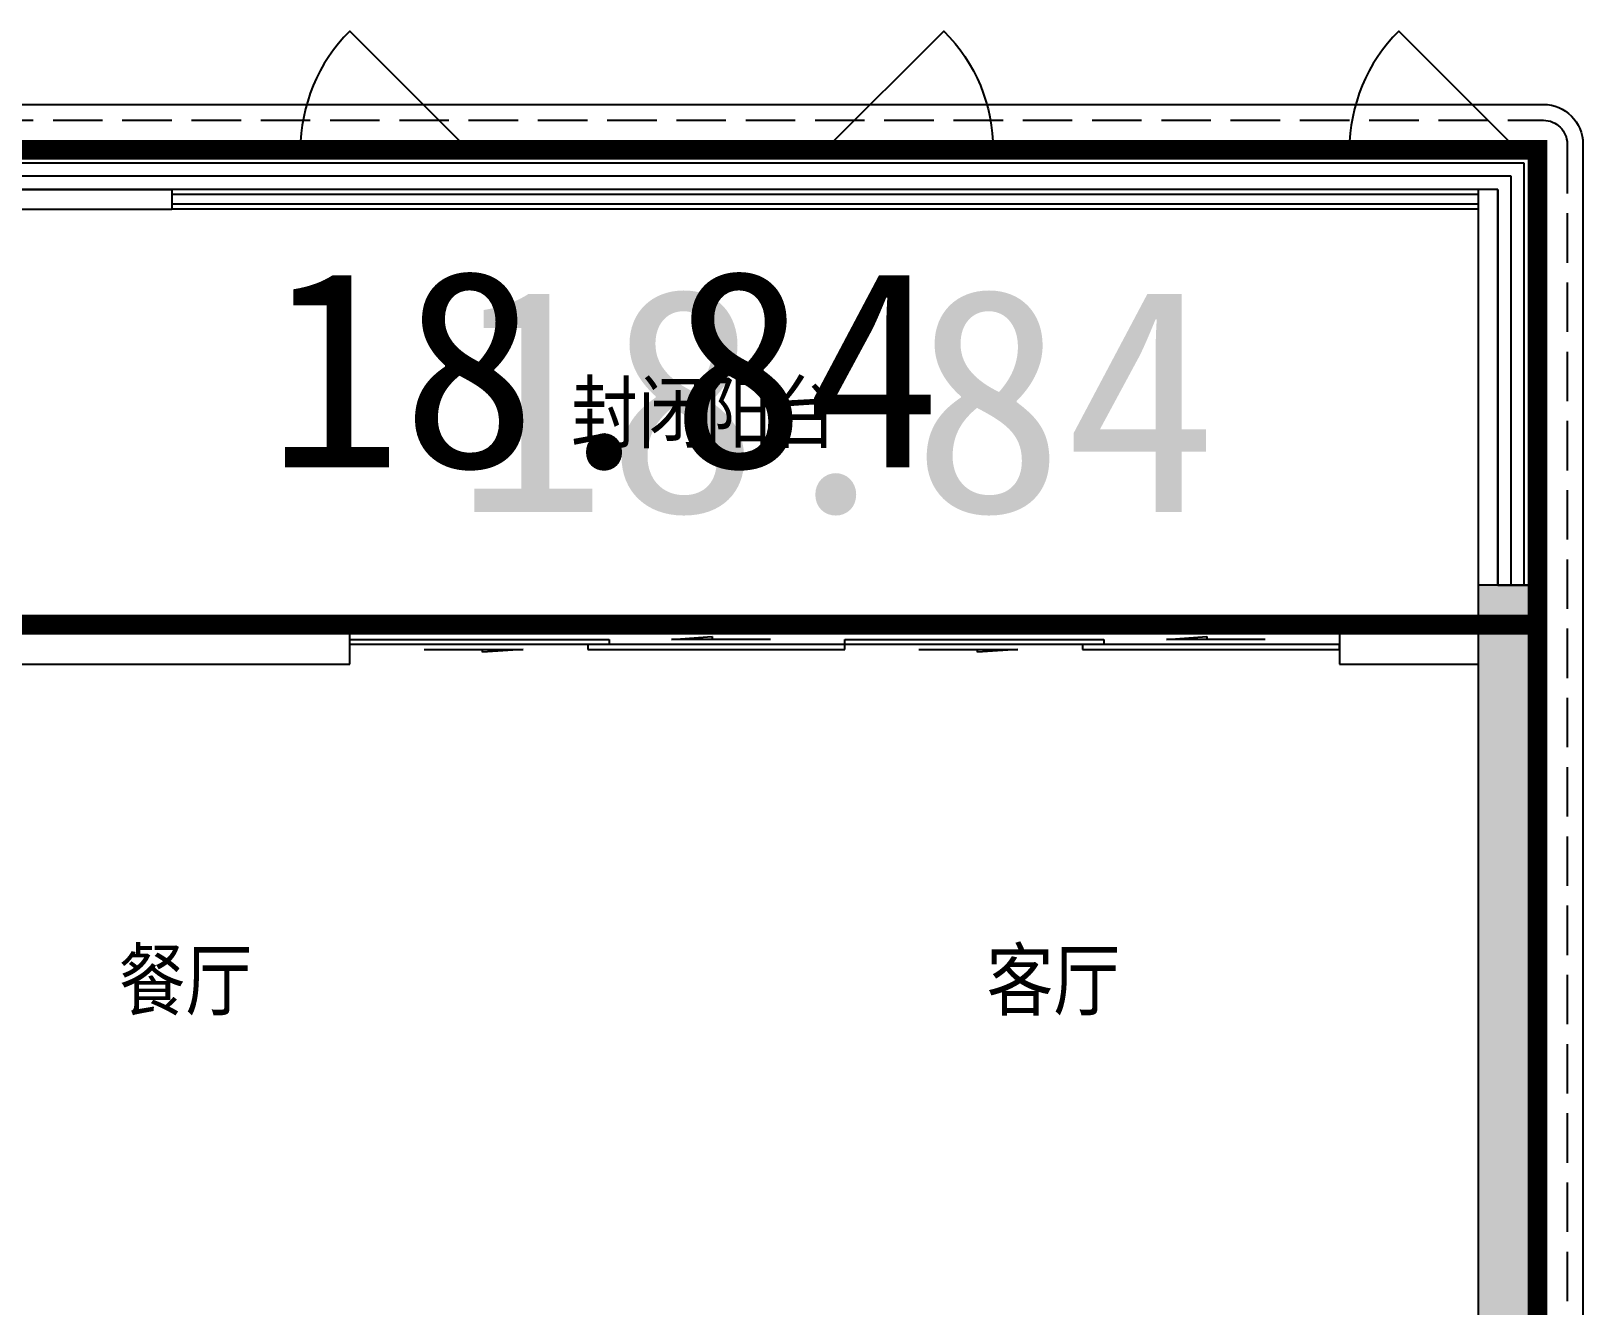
# Model space of a CAD drawing. Extents: x 512858 to 514372, y -232486 to -231710.
# Drawn here: x 513239.26 to 513247.1, y -232139.42 to -232132.98 of the extents above; entities that cross this region are included whole.
import ezdxf

# ---------------------------------------------------------------- set-up
doc = ezdxf.new("R2010")
doc.units = 0
doc.header["$LTSCALE"] = 1000
doc.linetypes.add('__DASH', pattern=[0.35, 0.25, -0.1])
doc.linetypes.add('DASH', pattern=[0.35, 0.25, -0.1])
doc.layers.get('0').update_dxf_attribs({"color": 252})
for name, color, linetype in [('$面积结果', 7, 'Continuous'), ('0-铝板', 253, 'Continuous'), ('6#-造型-1F（实施版）金属型材-METAL-S', 253, 'Continuous'), ('A-ANNO-100-TXT', 252, 'Continuous'), ('A-METAL-E', 253, 'Continuous'), ('A-WALL-E', 253, 'Continuous'), ('A-WALL-S', 252, 'Continuous'), ('B1+B2户型(2#185报审版）$0$A-DOOR', 253, 'Continuous'), ('B1+B2户型(2#185报审版）$0$A-PATT-COLU', 253, 'Continuous'), ('B1+B2户型(2#185报审版）$0$A-STR-CONC-B', 253, 'Continuous'), ('B1+B2户型(2#185报审版）$0$A-WALL-S', 253, 'Continuous'), ('B1+B2户型(2#185报审版）$0$A-WINDOW', 253, 'Continuous')]:
    doc.layers.add(name, color=color, linetype=linetype)
doc.layers.add('面积-计容-住宅-0.5', color=1, linetype='Continuous', lineweight=0)
doc.layers.add('面积-计容-住宅-1', color=1, linetype='Continuous', lineweight=0)
doc.styles.add('dw', font='simhei.ttf')
doc.styles.add('TYDG_02', font='TSSDENG.shx', dxfattribs={"width": 0.8, "bigfont": 'hztxt.shx'})

# ---------------------------------------------------------------- blocks, each defined once
blk = doc.blocks.new('1新175wz')
at = {"layer": 'A-ANNO-100-TXT', "style": 'TYDG_02'}
for s, p in [('封闭阳台', (-104389.2594042115, -1319878.733765969, -9.12901057e-08)), ('餐厅', (-106675.4865941233, -1322747.639068738)), ('客厅', (-102290.5026403689, -1322747.639068738))]:
    blk.add_text(s, height=337.5886524822695, dxfattribs=at).set_placement(p)
blk = doc.blocks.new('1新96B1+B2户型(2#185报审版）$0$$DorLib2D$00000131')
at = {"color": 0, "linetype": 'Continuous'}
for p, q in [((0.1499999999996362, 0.125), (0.231949047280068, 0.1972603196398666)), ((0.231949047280068, 0.1972603196398666), (0.231949047280068, 0.125)), ((-0.5, 0.125), (-0.5, 0)), ((0.0192439877228026, 0.125), (-0.5, 0.125)), ((0.0192439877228026, 0), (0.0192439877228026, 0.125)), ((0.3500000000003638, 0.125), (0.1499999999996362, 0.125)), ((-0.5, 0), (0.0192439877228026, 0)), ((-0.0239902237644856, 0), (0.5, 0)), ((-0.0239902237644856, -0.125), (-0.0239902237644856, 0)), ((0.5, 0), (0.5, -0.125)), ((-0.3500000000003638, -0.125), (-0.1499999999996362, -0.125)), ((-0.231949047280068, -0.1972603196398666), (-0.231949047280068, -0.125)), ((-0.1499999999996362, -0.125), (-0.231949047280068, -0.1972603196398666)), ((0.5, -0.125), (-0.0239902237644856, -0.125))]:
    blk.add_line(p, q, dxfattribs=at)
blk = doc.blocks.new('1新125B1+B2户型(2#185报审版）-M')
at = {"layer": 'B1+B2户型(2#185报审版）$0$A-PATT-COLU'}
for points in [[(161456.9763168712, -997170.915753222), (161456.979184845, -997470.9157532082), (161756.9791848313, -997470.9128852343), (161756.9763168575, -997170.9128852484)], [(161756.9723663571, -997470.9136788808), (161456.9723663575, -997470.9141659152), (161456.9780484216, -1000970.914987612), (161756.9783731139, -1001170.915168668)]]:
    blk.add_hatch(color=256, dxfattribs=at).paths.add_polyline_path(points)
at = {"layer": 'B1+B2户型(2#185报审版）$0$A-DOOR'}
for p, q in [((155756.9752885591, -997370.9138412256), (158256.9752885591, -997370.9138412256)), ((158256.9752885591, -997370.9138412256), (160756.9752885591, -997370.9138412256))]:
    blk.add_line(p, q, dxfattribs=at)
at = {"layer": 'B1+B2户型(2#185报审版）$0$A-STR-CONC-B'}
for p, q in [((161756.9763168575, -997170.9128852484), (161456.9763168712, -997170.915753222)), ((161456.9763168712, -997170.915753222), (161456.979184845, -997470.9157532082)), ((161756.9763168575, -997170.9128852484), (161756.9791848313, -997470.9128852343)), ((161456.9723663575, -997470.9141659152), (161456.9780484216, -1000970.914987612)), ((161756.9723663571, -997470.9136788808), (161756.9783731139, -1001170.915168668))]:
    blk.add_line(p, q, dxfattribs=at)
at = {"layer": 'B1+B2户型(2#185报审版）$0$A-WALL-S'}
for p, q in [((155756.9752885818, -997370.9138412242), (153956.9752885708, -997370.913841228)), ((155756.9752885819, -997570.9138412258), (155756.9752885818, -997370.9138412242)), ((161456.9722040101, -997370.9138412278), (160756.9752885437, -997370.9138412242)), ((160756.9752885437, -997370.9138412242), (160756.9752885437, -997570.9138412258)), ((153756.9752885601, -997570.9138412256), (155756.9752885819, -997570.9138412258)), ((160756.9752885437, -997570.9138412258), (161456.9725286966, -997570.9138412256))]:
    blk.add_line(p, q, dxfattribs=at)
at = {"layer": 'B1+B2户型(2#185报审版）$0$A-WINDOW'}
for p, q in [((161756.9750733033, -994970.9151082988), (152856.9755038061, -994970.9151082993)), ((161690.3085501376, -995037.5817749657), (152856.9755038061, -995037.5817749662)), ((161690.3131422245, -997170.9148212894), (161690.3085501376, -995037.5817749657)), ((161756.979808891, -997170.9146777862), (161756.9750733033, -994970.9151082988)), ((161623.6420269719, -995104.2484416328), (152856.9755038061, -995104.2484416328)), ((161623.646475558, -997170.9149647922), (161623.6420269719, -995104.2484416328)), ((161556.9755038061, -995170.9151082993), (152856.9755038061, -995170.9151082993)), ((161556.9798088915, -997170.9151082948), (161556.9755038061, -995170.9151082993)), ((161556.9798088915, -997170.9151082948), (161756.979808891, -997170.9146777862))]:
    blk.add_line(p, q, dxfattribs=at)
at = {"layer": 'B1+B2户型(2#185报审版）$0$A-WINDOW', "extrusion": (0, 0, -1), "elevation": -2.3015905e-08}
blk.add_lwpolyline([(-156356.9763156773, -994970.9151082988), (-155755.9355516696, -994369.874344291, -0.1989123673796203), (-155506.9763156771, -994970.9151082993)], format="xyb", dxfattribs=at)
at = {"layer": 'B1+B2户型(2#185报审版）$0$A-WINDOW', "extrusion": (0, 0, -1)}
for points in [[(-158156.9750733029, -994970.9151082988), (-158758.0158373106, -994369.874344291, 0.1989123673796203), (-159006.9750733031, -994970.9151082993)], [(-161656.9750733033, -994970.9151082988), (-161055.9343092956, -994369.874344291, -0.1989123673796203), (-160806.9750733031, -994970.9151082993)]]:
    blk.add_lwpolyline(points, format="xyb", dxfattribs=at)
at = {"layer": 'B1+B2户型(2#185报审版）$0$A-DOOR', "xscale": -2500, "yscale": -200, "zscale": 200}
for p in [(157006.9752885591, -997470.9138412256), (159506.9752885591, -997470.9138412256)]:
    blk.add_blockref('1新96B1+B2户型(2#185报审版）$0$$DorLib2D$00000131', p, dxfattribs=at)
blk = doc.blocks.new('1新173qjoijgwjirwj')
at = {"layer": '6#-造型-1F（实施版）金属型材-METAL-S'}
blk.add_lwpolyline([(1777290.159352857, -392199.4873301624), (1756460.161548563, -392199.484257667, 0.4142131656772101), (1756260.161519062, -392399.4839572854), (1756260.15114088, -399309.4825202267)], format="xyb", dxfattribs=at)
at = {"layer": '6#-造型-1F（实施版）金属型材-METAL-S', "color": 61, "linetype": '__DASH'}
blk.add_lwpolyline([(1777290.159341057, -392279.4873301624), (1756460.161536762, -392279.484257667, 0.4142131656770195), (1756340.161519062, -392399.484077438), (1756340.15114088, -399309.4826403794)], format="xyb", dxfattribs=at)
blk = doc.blocks.new('1新90A$C799B250F')
at = {"layer": '0-铝板', "color": 2}
blk.add_blockref('1新173qjoijgwjirwj', (-1756590.156329956, 406829.4831426032, -2.3015905e-08), dxfattribs=at)
blk = doc.blocks.new('1新180背衬墙5F')
at = {"layer": 'A-METAL-E', "elevation": 2.3015905e-08}
for points in [[(61650.00371440366, 5774.999879312469), (55050.00275985093, 5774.999879309675)], [(61650.00371440366, 5724.999879312469), (55050.00275985093, 5724.999879309675)]]:
    blk.add_lwpolyline(points, dxfattribs=at)
at = {"layer": 'A-WALL-E', "elevation": 2.3015905e-08}
for points in [[(61650.00371440366, 5799.999879312469), (55050.00275985093, 5799.999879309675)], [(61650.00319008064, 5699.999879312469), (55050.00275985093, 5699.999879309675)]]:
    blk.add_lwpolyline(points, dxfattribs=at)
at = {"layer": 'A-WALL-S'}
for p, q in [((54150.00275985093, 5799.999879309675), (55050.00275985093, 5799.999879309675)), ((55050.00275985093, 5799.999879309675), (55050.00275985093, 5699.999879309675)), ((61650.00727993116, 5799.999879312469), (61650.00727993116, 3799.999879318755)), ((61750.00727993116, 5799.999879312469), (61650.00727993116, 5799.999879312469)), ((61750.00727993116, 5799.999879312469), (61750.00727993116, 3799.999879318755)), ((54150.00275985093, 5699.999879309675), (55050.00275985093, 5699.999879309675)), ((61750.00727993116, 3799.999879318755), (61650.00727993116, 3799.999879318755))]:
    blk.add_line(p, q, dxfattribs=at)

msp = doc.modelspace()

# ---------------------------------------------------------------- linework, layer by layer
at = {"layer": '面积-计容-住宅-0.5', "linetype": 'DASH', "ltscale": 0.003, "const_width": 0.1}
msp.add_lwpolyline([(513246.8675192905, -232135.9772632739), (513239.0675163199, -232135.977298629), (513239.067507904, -232134.1772984113), (513238.8675098465, -232134.1772993447), (513238.8675070413, -232133.5773006135), (513246.8675047697, -232133.57726321)], close=True, dxfattribs=at)
at = {"layer": '面积-计容-住宅-1', "const_width": 0.1}
msp.add_lwpolyline([(513228.267503507, -232146.1274085585), (513234.467504319, -232146.1274074696), (513234.4675667009, -232146.7773210107), (513238.0675661459, -232146.7773087822), (513238.0675686214, -232147.4773028346), (513245.3675705604, -232147.4772772921), (513245.3675593745, -232144.2772690775), (513244.7675633446, -232144.2772711786), (513244.7675450203, -232139.7772718252), (513246.8675370572, -232139.7772632739), (513246.8675192905, -232135.9772632739), (513239.0675163199, -232135.9772986255), (513239.067507904, -232134.1772984143), (513237.3675088913, -232134.1773063226), (513237.3675107093, -232134.777307146), (513234.8675107094, -232134.7773188346), (513234.8675079041, -232134.1773180517), (513227.8675070596, -232134.1773507798)], dxfattribs=at)

# ---------------------------------------------------------------- block references
at = {"xscale": 0.001, "yscale": 0.001, "zscale": 0.001}
for name, p in [('1新125B1+B2户型(2#185报审版）-M', (513085.1105310867, -231138.6064936284)), ('1新180背衬墙5F', (513184.9175036154, -232139.577408616)), ('1新175wz', (513346.3744816639, -230815.2064921847))]:
    msp.add_blockref(name, p, dxfattribs=at)
at = {"layer": 'A-METAL-E', "xscale": -0.001, "yscale": 0.001, "zscale": 0.001}
msp.add_blockref('1新90A$C799B250F', (513246.7675064252, -232147.9774074696), dxfattribs=at)

# ---------------------------------------------------------------- texts
at = {"layer": '$面积结果', "color": 1, "style": 'dw'}
msp.add_text('18.84', height=1.133084756868193, dxfattribs=at).set_placement((513241.3952212364, -232135.40720801003))
at = {"layer": '面积-计容-住宅-0.5', "linetype": 'DASH', "ltscale": 3, "style": 'dw'}
msp.add_text('18.84', height=1, dxfattribs=at).set_placement((513240.450778091, -232135.182659258))

doc.saveas('drawing.dxf')
